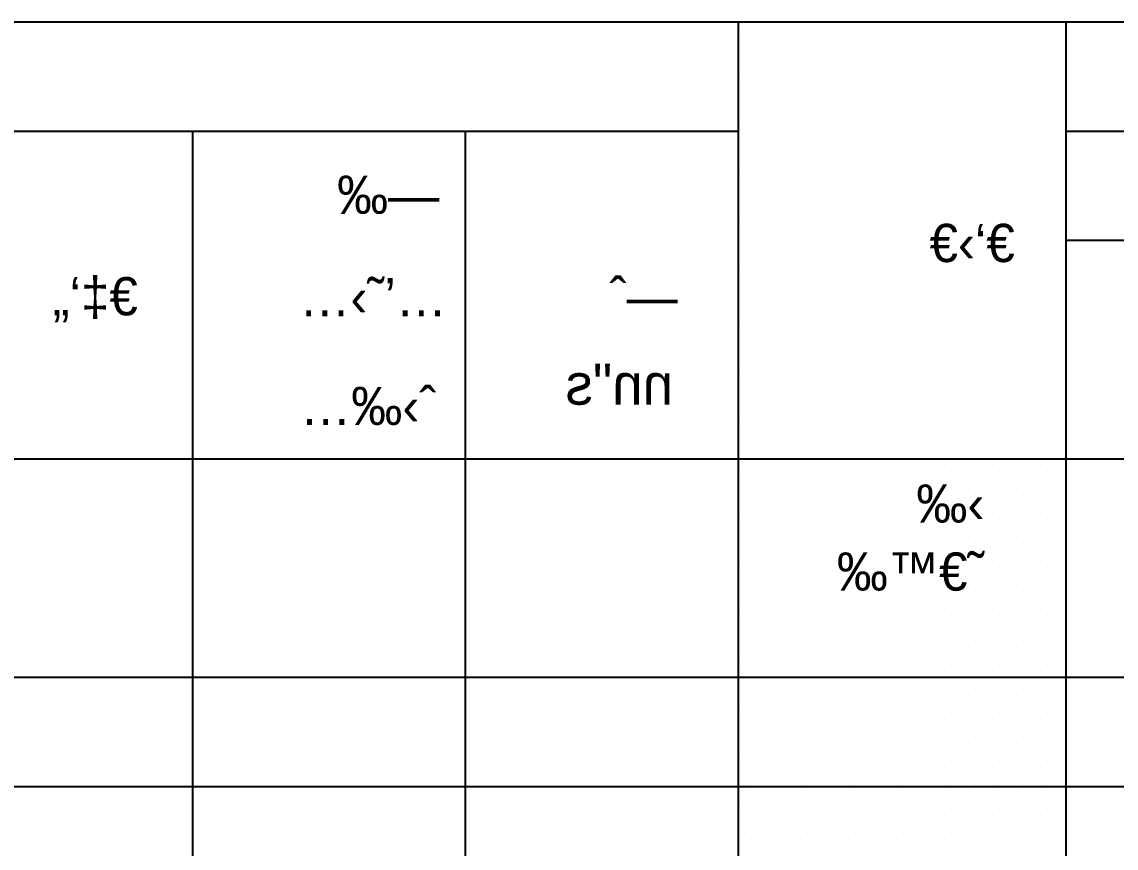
# Model space of a CAD drawing. Extents: x 148861 to 149208, y 169271 to 169495.
# Drawn here: x 149180.358 to 149183.866, y 169480.679 to 169483.326 of the extents above; entities that cross this region are included whole.
import ezdxf
from ezdxf.enums import TextEntityAlignment as Align

# ---------------------------------------------------------------- set-up
doc = ezdxf.new("R2010")
doc.units = 0
doc.header["$LTSCALE"] = 0.1
doc.header["$MEASUREMENT"] = 0
doc.linetypes.add('DOT', pattern=[2, 0, -2])
doc.layers.get('0').update_dxf_attribs({"linetype": 'CONTINUOUS'})
doc.layers.add('TOFIES-01', color=7, linetype='CONTINUOUS')
doc.styles.add('FGH', font='sivan_m.shx', dxfattribs={"height": 15})
doc.styles.add('TOFIES-01', font='heb.shx', dxfattribs={"height": 20})

# ---------------------------------------------------------------- blocks, each defined once
blk = doc.blocks.new('*X68')
at = {"color": 0}
for p, q in [((2020.78, 964.54), (2020.78, 964.54)), ((2029.62, 964.54), (2029.62, 964.54)), ((2038.46, 964.54), (2038.46, 964.54)), ((2047.3, 964.54), (2047.3, 964.54)), ((2056.13, 964.54), (2056.13, 964.54)), ((2064.97, 964.54), (2064.97, 964.54)), ((2073.81, 964.54), (2073.81, 964.54)), ((2015.25, 963.43), (2015.25, 963.43)), ((2018.57, 962.33), (2018.57, 962.33)), ((2024.09, 963.43), (2024.09, 963.43)), ((2027.41, 962.33), (2027.41, 962.33)), ((2032.93, 963.43), (2032.93, 963.43)), ((2036.25, 962.33), (2036.25, 962.33)), ((2041.77, 963.43), (2041.77, 963.43)), ((2045.09, 962.33), (2045.09, 962.33)), ((2050.61, 963.43), (2050.61, 963.43)), ((2053.92, 962.33), (2053.92, 962.33)), ((2059.45, 963.43), (2059.45, 963.43)), ((2062.76, 962.33), (2062.76, 962.33)), ((2068.29, 963.43), (2068.29, 963.43)), ((2071.6, 962.33), (2071.6, 962.33)), ((2021.88, 961.22), (2021.88, 961.22)), ((2030.72, 961.22), (2030.72, 961.22)), ((2039.56, 961.22), (2039.56, 961.22)), ((2048.4, 961.22), (2048.4, 961.22)), ((2057.24, 961.22), (2057.24, 961.22)), ((2066.08, 961.22), (2066.08, 961.22)), ((2074.92, 961.22), (2074.92, 961.22)), ((2016.36, 960.12), (2016.36, 960.12)), ((2019.67, 959.01), (2019.67, 959.01)), ((2025.2, 960.12), (2025.2, 960.12)), ((2028.51, 959.01), (2028.51, 959.01)), ((2034.04, 960.12), (2034.04, 960.12)), ((2037.35, 959.01), (2037.35, 959.01)), ((2042.88, 960.12), (2042.88, 960.12)), ((2046.19, 959.01), (2046.19, 959.01)), ((2051.71, 960.12), (2051.71, 960.12)), ((2055.03, 959.01), (2055.03, 959.01)), ((2060.55, 960.12), (2060.55, 960.12)), ((2063.87, 959.01), (2063.87, 959.01)), ((2069.39, 960.12), (2069.39, 960.12)), ((2072.71, 959.01), (2072.71, 959.01)), ((2017.46, 956.8), (2017.46, 956.8)), ((2022.99, 957.91), (2022.99, 957.91)), ((2026.3, 956.8), (2026.3, 956.8)), ((2031.83, 957.91), (2031.83, 957.91)), ((2035.14, 956.8), (2035.14, 956.8)), ((2040.67, 957.91), (2040.67, 957.91)), ((2043.98, 956.8), (2043.98, 956.8)), ((2049.5, 957.91), (2049.5, 957.91)), ((2052.82, 956.8), (2052.82, 956.8)), ((2058.34, 957.91), (2058.34, 957.91)), ((2061.66, 956.8), (2061.66, 956.8)), ((2067.18, 957.91), (2067.18, 957.91)), ((2070.5, 956.8), (2070.5, 956.8)), ((2015.25, 954.59), (2015.25, 954.59)), ((2020.78, 955.7), (2020.78, 955.7)), ((2024.09, 954.59), (2024.09, 954.59)), ((2029.62, 955.7), (2029.62, 955.7)), ((2032.93, 954.59), (2032.93, 954.59)), ((2038.46, 955.7), (2038.46, 955.7)), ((2041.77, 954.59), (2041.77, 954.59)), ((2047.3, 955.7), (2047.3, 955.7)), ((2050.61, 954.59), (2050.61, 954.59)), ((2056.13, 955.7), (2056.13, 955.7)), ((2059.45, 954.59), (2059.45, 954.59)), ((2064.97, 955.7), (2064.97, 955.7)), ((2068.29, 954.59), (2068.29, 954.59)), ((2073.81, 955.7), (2073.81, 955.7)), ((2018.57, 953.49), (2018.57, 953.49)), ((2021.88, 952.38), (2021.88, 952.38)), ((2027.41, 953.49), (2027.41, 953.49)), ((2030.72, 952.38), (2030.72, 952.38)), ((2036.25, 953.49), (2036.25, 953.49)), ((2039.56, 952.38), (2039.56, 952.38)), ((2045.09, 953.49), (2045.09, 953.49)), ((2048.4, 952.38), (2048.4, 952.38)), ((2053.92, 953.49), (2053.92, 953.49)), ((2057.24, 952.38), (2057.24, 952.38)), ((2062.76, 953.49), (2062.76, 953.49)), ((2066.08, 952.38), (2066.08, 952.38)), ((2071.6, 953.49), (2071.6, 953.49)), ((2074.92, 952.38), (2074.92, 952.38)), ((2016.36, 951.28), (2016.36, 951.28)), ((2025.2, 951.28), (2025.2, 951.28)), ((2034.04, 951.28), (2034.04, 951.28)), ((2042.88, 951.28), (2042.88, 951.28)), ((2051.71, 951.28), (2051.71, 951.28)), ((2060.55, 951.28), (2060.55, 951.28)), ((2069.39, 951.28), (2069.39, 951.28)), ((2019.67, 950.17), (2019.67, 950.17)), ((2022.99, 949.07), (2022.99, 949.07)), ((2028.51, 950.17), (2028.51, 950.17)), ((2031.83, 949.07), (2031.83, 949.07)), ((2037.35, 950.17), (2037.35, 950.17)), ((2040.67, 949.07), (2040.67, 949.07)), ((2046.19, 950.17), (2046.19, 950.17)), ((2049.5, 949.07), (2049.5, 949.07)), ((2055.03, 950.17), (2055.03, 950.17)), ((2058.34, 949.07), (2058.34, 949.07)), ((2063.87, 950.17), (2063.87, 950.17)), ((2067.18, 949.07), (2067.18, 949.07)), ((2072.71, 950.17), (2072.71, 950.17)), ((2017.46, 947.97), (2017.46, 947.97)), ((2020.78, 946.86), (2020.78, 946.86)), ((2026.3, 947.97), (2026.3, 947.97)), ((2029.62, 946.86), (2029.62, 946.86)), ((2035.14, 947.97), (2035.14, 947.97)), ((2038.46, 946.86), (2038.46, 946.86)), ((2043.98, 947.97), (2043.98, 947.97)), ((2047.3, 946.86), (2047.3, 946.86)), ((2052.82, 947.97), (2052.82, 947.97)), ((2056.13, 946.86), (2056.13, 946.86)), ((2061.66, 947.97), (2061.66, 947.97)), ((2064.97, 946.86), (2064.97, 946.86)), ((2070.5, 947.97), (2070.5, 947.97)), ((2073.81, 946.86), (2073.81, 946.86)), ((2015.25, 945.76), (2015.25, 945.76)), ((2018.57, 944.65), (2018.57, 944.65)), ((2024.09, 945.76), (2024.09, 945.76)), ((2027.41, 944.65), (2027.41, 944.65)), ((2032.93, 945.76), (2032.93, 945.76)), ((2036.25, 944.65), (2036.25, 944.65)), ((2041.77, 945.76), (2041.77, 945.76)), ((2045.09, 944.65), (2045.09, 944.65)), ((2050.61, 945.76), (2050.61, 945.76)), ((2053.92, 944.65), (2053.92, 944.65)), ((2059.45, 945.76), (2059.45, 945.76)), ((2062.76, 944.65), (2062.76, 944.65)), ((2068.29, 945.76), (2068.29, 945.76)), ((2071.6, 944.65), (2071.6, 944.65)), ((2016.36, 942.44), (2016.36, 942.44)), ((2021.88, 943.55), (2021.88, 943.55)), ((2025.2, 942.44), (2025.2, 942.44)), ((2030.72, 943.55), (2030.72, 943.55)), ((2034.04, 942.44), (2034.04, 942.44)), ((2039.56, 943.55), (2039.56, 943.55)), ((2042.88, 942.44), (2042.88, 942.44)), ((2048.4, 943.55), (2048.4, 943.55)), ((2051.71, 942.44), (2051.71, 942.44)), ((2057.24, 943.55), (2057.24, 943.55)), ((2060.55, 942.44), (2060.55, 942.44)), ((2066.08, 943.55), (2066.08, 943.55)), ((2069.39, 942.44), (2069.39, 942.44)), ((2074.92, 943.55), (2074.92, 943.55)), ((2019.67, 941.34), (2019.67, 941.34)), ((2022.99, 940.23), (2022.99, 940.23)), ((2028.51, 941.34), (2028.51, 941.34)), ((2031.83, 940.23), (2031.83, 940.23)), ((2037.35, 941.34), (2037.35, 941.34)), ((2040.67, 940.23), (2040.67, 940.23)), ((2046.19, 941.34), (2046.19, 941.34)), ((2049.5, 940.23), (2049.5, 940.23)), ((2055.03, 941.34), (2055.03, 941.34)), ((2058.34, 940.23), (2058.34, 940.23)), ((2063.87, 941.34), (2063.87, 941.34)), ((2067.18, 940.23), (2067.18, 940.23)), ((2072.71, 941.34), (2072.71, 941.34)), ((2017.46, 939.13), (2017.46, 939.13)), ((2026.3, 939.13), (2026.3, 939.13)), ((2035.14, 939.13), (2035.14, 939.13)), ((2043.98, 939.13), (2043.98, 939.13)), ((2052.82, 939.13), (2052.82, 939.13)), ((2061.66, 939.13), (2061.66, 939.13)), ((2070.5, 939.13), (2070.5, 939.13)), ((2015.25, 936.92), (2015.25, 936.92)), ((2020.78, 938.02), (2020.78, 938.02)), ((2024.09, 936.92), (2024.09, 936.92)), ((2029.62, 938.02), (2029.62, 938.02)), ((2032.93, 936.92), (2032.93, 936.92)), ((2038.46, 938.02), (2038.46, 938.02)), ((2041.77, 936.92), (2041.77, 936.92)), ((2047.3, 938.02), (2047.3, 938.02)), ((2050.61, 936.92), (2050.61, 936.92)), ((2056.13, 938.02), (2056.13, 938.02)), ((2059.45, 936.92), (2059.45, 936.92)), ((2064.97, 938.02), (2064.97, 938.02)), ((2068.29, 936.92), (2068.29, 936.92)), ((2073.81, 938.02), (2073.81, 938.02)), ((2018.57, 935.81), (2018.57, 935.81)), ((2021.88, 934.71), (2021.88, 934.71)), ((2027.41, 935.81), (2027.41, 935.81)), ((2030.72, 934.71), (2030.72, 934.71)), ((2036.25, 935.81), (2036.25, 935.81)), ((2039.56, 934.71), (2039.56, 934.71)), ((2045.09, 935.81), (2045.09, 935.81)), ((2048.4, 934.71), (2048.4, 934.71)), ((2053.92, 935.81), (2053.92, 935.81)), ((2057.24, 934.71), (2057.24, 934.71)), ((2062.76, 935.81), (2062.76, 935.81)), ((2066.08, 934.71), (2066.08, 934.71)), ((2071.6, 935.81), (2071.6, 935.81)), ((2074.92, 934.71), (2074.92, 934.71)), ((2016.36, 933.6), (2016.36, 933.6)), ((2019.67, 932.5), (2019.67, 932.5)), ((2025.2, 933.6), (2025.2, 933.6)), ((2028.51, 932.5), (2028.51, 932.5)), ((2034.04, 933.6), (2034.04, 933.6)), ((2037.35, 932.5), (2037.35, 932.5)), ((2042.88, 933.6), (2042.88, 933.6)), ((2046.19, 932.5), (2046.19, 932.5)), ((2051.71, 933.6), (2051.71, 933.6)), ((2055.03, 932.5), (2055.03, 932.5)), ((2060.55, 933.6), (2060.55, 933.6)), ((2063.87, 932.5), (2063.87, 932.5)), ((2069.39, 933.6), (2069.39, 933.6)), ((2072.71, 932.5), (2072.71, 932.5)), ((2017.46, 930.29), (2017.46, 930.29)), ((2022.99, 931.39), (2022.99, 931.39)), ((2026.3, 930.29), (2026.3, 930.29)), ((2031.83, 931.39), (2031.83, 931.39)), ((2035.14, 930.29), (2035.14, 930.29)), ((2040.67, 931.39), (2040.67, 931.39)), ((2043.98, 930.29), (2043.98, 930.29)), ((2049.5, 931.39), (2049.5, 931.39)), ((2052.82, 930.29), (2052.82, 930.29)), ((2058.34, 931.39), (2058.34, 931.39)), ((2061.66, 930.29), (2061.66, 930.29)), ((2067.18, 931.39), (2067.18, 931.39)), ((2070.5, 930.29), (2070.5, 930.29)), ((2020.78, 929.18), (2020.78, 929.18)), ((2029.62, 929.18), (2029.62, 929.18)), ((2038.46, 929.18), (2038.46, 929.18)), ((2047.3, 929.18), (2047.3, 929.18)), ((2056.13, 929.18), (2056.13, 929.18)), ((2064.97, 929.18), (2064.97, 929.18)), ((2073.81, 929.18), (2073.81, 929.18)), ((2015.25, 928.08), (2015.25, 928.08)), ((2018.57, 926.97), (2018.57, 926.97)), ((2024.09, 928.08), (2024.09, 928.08)), ((2027.41, 926.97), (2027.41, 926.97)), ((2032.93, 928.08), (2032.93, 928.08)), ((2036.25, 926.97), (2036.25, 926.97)), ((2041.77, 928.08), (2041.77, 928.08)), ((2045.09, 926.97), (2045.09, 926.97)), ((2050.61, 928.08), (2050.61, 928.08)), ((2053.92, 926.97), (2053.92, 926.97)), ((2059.45, 928.08), (2059.45, 928.08)), ((2062.76, 926.97), (2062.76, 926.97)), ((2068.29, 928.08), (2068.29, 928.08)), ((2071.6, 926.97), (2071.6, 926.97)), ((2016.36, 924.76), (2016.36, 924.76)), ((2021.88, 925.87), (2021.88, 925.87)), ((2025.2, 924.76), (2025.2, 924.76)), ((2030.72, 925.87), (2030.72, 925.87)), ((2034.04, 924.76), (2034.04, 924.76)), ((2039.56, 925.87), (2039.56, 925.87)), ((2042.88, 924.76), (2042.88, 924.76)), ((2048.4, 925.87), (2048.4, 925.87)), ((2051.71, 924.76), (2051.71, 924.76)), ((2057.24, 925.87), (2057.24, 925.87)), ((2060.55, 924.76), (2060.55, 924.76)), ((2066.08, 925.87), (2066.08, 925.87)), ((2069.39, 924.76), (2069.39, 924.76)), ((2074.92, 925.87), (2074.92, 925.87)), ((2019.67, 923.66), (2019.67, 923.66)), ((2022.99, 922.55), (2022.99, 922.55)), ((2028.51, 923.66), (2028.51, 923.66)), ((2031.83, 922.55), (2031.83, 922.55)), ((2037.35, 923.66), (2037.35, 923.66)), ((2040.67, 922.55), (2040.67, 922.55)), ((2046.19, 923.66), (2046.19, 923.66)), ((2049.5, 922.55), (2049.5, 922.55)), ((2055.03, 923.66), (2055.03, 923.66)), ((2058.34, 922.55), (2058.34, 922.55)), ((2063.87, 923.66), (2063.87, 923.66)), ((2067.18, 922.55), (2067.18, 922.55)), ((2072.71, 923.66), (2072.71, 923.66)), ((2017.46, 921.45), (2017.46, 921.45)), ((2020.78, 920.34), (2020.78, 920.34)), ((2026.3, 921.45), (2026.3, 921.45)), ((2029.62, 920.34), (2029.62, 920.34)), ((2035.14, 921.45), (2035.14, 921.45)), ((2038.46, 920.34), (2038.46, 920.34)), ((2043.98, 921.45), (2043.98, 921.45)), ((2047.3, 920.34), (2047.3, 920.34)), ((2052.82, 921.45), (2052.82, 921.45)), ((2056.13, 920.34), (2056.13, 920.34)), ((2061.66, 921.45), (2061.66, 921.45)), ((2064.97, 920.34), (2064.97, 920.34)), ((2070.5, 921.45), (2070.5, 921.45)), ((2073.81, 920.34), (2073.81, 920.34)), ((2015.25, 919.24), (2015.25, 919.24)), ((2024.09, 919.24), (2024.09, 919.24)), ((2032.93, 919.24), (2032.93, 919.24)), ((2041.77, 919.24), (2041.77, 919.24)), ((2050.61, 919.24), (2050.61, 919.24)), ((2059.45, 919.24), (2059.45, 919.24)), ((2068.29, 919.24), (2068.29, 919.24)), ((2018.57, 918.13), (2018.57, 918.13)), ((2021.88, 917.03), (2021.88, 917.03)), ((2027.41, 918.13), (2027.41, 918.13)), ((2030.72, 917.03), (2030.72, 917.03)), ((2036.25, 918.13), (2036.25, 918.13)), ((2039.56, 917.03), (2039.56, 917.03)), ((2045.09, 918.13), (2045.09, 918.13)), ((2048.4, 917.03), (2048.4, 917.03)), ((2053.92, 918.13), (2053.92, 918.13)), ((2057.24, 917.03), (2057.24, 917.03)), ((2062.76, 918.13), (2062.76, 918.13)), ((2066.08, 917.03), (2066.08, 917.03)), ((2071.6, 918.13), (2071.6, 918.13)), ((2074.92, 917.03), (2074.92, 917.03)), ((2016.36, 915.92), (2016.36, 915.92)), ((2019.67, 914.82), (2019.67, 914.82)), ((2025.2, 915.92), (2025.2, 915.92)), ((2028.51, 914.82), (2028.51, 914.82)), ((2034.04, 915.92), (2034.04, 915.92)), ((2037.35, 914.82), (2037.35, 914.82)), ((2042.88, 915.92), (2042.88, 915.92)), ((2046.19, 914.82), (2046.19, 914.82)), ((2051.71, 915.92), (2051.71, 915.92)), ((2055.03, 914.82), (2055.03, 914.82)), ((2060.55, 915.92), (2060.55, 915.92)), ((2063.87, 914.82), (2063.87, 914.82)), ((2069.39, 915.92), (2069.39, 915.92)), ((2072.71, 914.82), (2072.71, 914.82)), ((2017.46, 912.61), (2017.46, 912.61)), ((2022.99, 913.71), (2022.99, 913.71)), ((2026.3, 912.61), (2026.3, 912.61)), ((2031.83, 913.71), (2031.83, 913.71)), ((2035.14, 912.61), (2035.14, 912.61)), ((2040.67, 913.71), (2040.67, 913.71)), ((2043.98, 912.61), (2043.98, 912.61)), ((2049.5, 913.71), (2049.5, 913.71)), ((2052.82, 912.61), (2052.82, 912.61)), ((2058.34, 913.71), (2058.34, 913.71)), ((2061.66, 912.61), (2061.66, 912.61)), ((2067.18, 913.71), (2067.18, 913.71)), ((2070.5, 912.61), (2070.5, 912.61)), ((2015.25, 910.4), (2015.25, 910.4)), ((2020.78, 911.5), (2020.78, 911.5)), ((2024.09, 910.4), (2024.09, 910.4)), ((2029.62, 911.5), (2029.62, 911.5)), ((2032.93, 910.4), (2032.93, 910.4)), ((2038.46, 911.5), (2038.46, 911.5)), ((2041.77, 910.4), (2041.77, 910.4)), ((2047.3, 911.5), (2047.3, 911.5)), ((2050.61, 910.4), (2050.61, 910.4)), ((2056.13, 911.5), (2056.13, 911.5)), ((2059.45, 910.4), (2059.45, 910.4)), ((2064.97, 911.5), (2064.97, 911.5)), ((2068.29, 910.4), (2068.29, 910.4)), ((2073.81, 911.5), (2073.81, 911.5)), ((2018.57, 909.3), (2018.57, 909.3)), ((2021.88, 908.19), (2021.88, 908.19)), ((2027.41, 909.3), (2027.41, 909.3)), ((2030.72, 908.19), (2030.72, 908.19)), ((2036.25, 909.3), (2036.25, 909.3)), ((2039.56, 908.19), (2039.56, 908.19)), ((2045.09, 909.3), (2045.09, 909.3)), ((2048.4, 908.19), (2048.4, 908.19)), ((2053.92, 909.3), (2053.92, 909.3)), ((2057.24, 908.19), (2057.24, 908.19)), ((2062.76, 909.3), (2062.76, 909.3)), ((2066.08, 908.19), (2066.08, 908.19)), ((2071.6, 909.3), (2071.6, 909.3)), ((2074.92, 908.19), (2074.92, 908.19)), ((2016.36, 907.09), (2016.36, 907.09)), ((2025.2, 907.09), (2025.2, 907.09)), ((2034.04, 907.09), (2034.04, 907.09)), ((2042.88, 907.09), (2042.88, 907.09)), ((2051.71, 907.09), (2051.71, 907.09)), ((2060.55, 907.09), (2060.55, 907.09)), ((2069.39, 907.09), (2069.39, 907.09)), ((2019.67, 905.98), (2019.67, 905.98)), ((2022.99, 904.88), (2022.99, 904.88)), ((2028.51, 905.98), (2028.51, 905.98)), ((2031.83, 904.88), (2031.83, 904.88)), ((2037.35, 905.98), (2037.35, 905.98)), ((2040.67, 904.88), (2040.67, 904.88)), ((2046.19, 905.98), (2046.19, 905.98)), ((2049.5, 904.88), (2049.5, 904.88)), ((2055.03, 905.98), (2055.03, 905.98)), ((2058.34, 904.88), (2058.34, 904.88)), ((2063.87, 905.98), (2063.87, 905.98)), ((2067.18, 904.88), (2067.18, 904.88)), ((2072.71, 905.98), (2072.71, 905.98)), ((2017.46, 903.77), (2017.46, 903.77)), ((2020.78, 902.67), (2020.78, 902.67)), ((2026.3, 903.77), (2026.3, 903.77)), ((2029.62, 902.67), (2029.62, 902.67)), ((2035.14, 903.77), (2035.14, 903.77)), ((2038.46, 902.67), (2038.46, 902.67)), ((2043.98, 903.77), (2043.98, 903.77)), ((2047.3, 902.67), (2047.3, 902.67)), ((2052.82, 903.77), (2052.82, 903.77)), ((2056.13, 902.67), (2056.13, 902.67)), ((2061.66, 903.77), (2061.66, 903.77)), ((2064.97, 902.67), (2064.97, 902.67)), ((2070.5, 903.77), (2070.5, 903.77)), ((2073.81, 902.67), (2073.81, 902.67)), ((2015.25, 901.56), (2015.25, 901.56)), ((2018.57, 900.46), (2018.57, 900.46)), ((2024.09, 901.56), (2024.09, 901.56)), ((2027.41, 900.46), (2027.41, 900.46)), ((2032.93, 901.56), (2032.93, 901.56)), ((2036.25, 900.46), (2036.25, 900.46)), ((2041.77, 901.56), (2041.77, 901.56)), ((2045.09, 900.46), (2045.09, 900.46)), ((2050.61, 901.56), (2050.61, 901.56)), ((2053.92, 900.46), (2053.92, 900.46)), ((2059.45, 901.56), (2059.45, 901.56)), ((2062.76, 900.46), (2062.76, 900.46)), ((2068.29, 901.56), (2068.29, 901.56)), ((2071.6, 900.46), (2071.6, 900.46)), ((2016.36, 898.25), (2016.36, 898.25)), ((2021.88, 899.35), (2021.88, 899.35)), ((2025.2, 898.25), (2025.2, 898.25)), ((2030.72, 899.35), (2030.72, 899.35)), ((2034.04, 898.25), (2034.04, 898.25)), ((2039.56, 899.35), (2039.56, 899.35)), ((2042.88, 898.25), (2042.88, 898.25)), ((2048.4, 899.35), (2048.4, 899.35)), ((2051.71, 898.25), (2051.71, 898.25)), ((2057.24, 899.35), (2057.24, 899.35)), ((2060.55, 898.25), (2060.55, 898.25)), ((2066.08, 899.35), (2066.08, 899.35)), ((2069.39, 898.25), (2069.39, 898.25)), ((2074.92, 899.35), (2074.92, 899.35)), ((2019.67, 897.14), (2019.67, 897.14)), ((2028.51, 897.14), (2028.51, 897.14)), ((2037.35, 897.14), (2037.35, 897.14)), ((2046.19, 897.14), (2046.19, 897.14)), ((2055.03, 897.14), (2055.03, 897.14)), ((2063.87, 897.14), (2063.87, 897.14)), ((2072.71, 897.14), (2072.71, 897.14)), ((2017.46, 894.93), (2017.46, 894.93)), ((2022.99, 896.04), (2022.99, 896.04)), ((2026.3, 894.93), (2026.3, 894.93)), ((2031.83, 896.04), (2031.83, 896.04)), ((2035.14, 894.93), (2035.14, 894.93)), ((2040.67, 896.04), (2040.67, 896.04)), ((2043.98, 894.93), (2043.98, 894.93)), ((2049.5, 896.04), (2049.5, 896.04)), ((2052.82, 894.93), (2052.82, 894.93)), ((2058.34, 896.04), (2058.34, 896.04)), ((2061.66, 894.93), (2061.66, 894.93)), ((2067.18, 896.04), (2067.18, 896.04)), ((2070.5, 894.93), (2070.5, 894.93)), ((2015.25, 892.72), (2015.25, 892.72)), ((2020.78, 893.83), (2020.78, 893.83)), ((2024.09, 892.72), (2024.09, 892.72)), ((2029.62, 893.83), (2029.62, 893.83)), ((2032.93, 892.72), (2032.93, 892.72)), ((2038.46, 893.83), (2038.46, 893.83)), ((2041.77, 892.72), (2041.77, 892.72)), ((2047.3, 893.83), (2047.3, 893.83)), ((2050.61, 892.72), (2050.61, 892.72)), ((2056.13, 893.83), (2056.13, 893.83)), ((2059.45, 892.72), (2059.45, 892.72)), ((2064.97, 893.83), (2064.97, 893.83)), ((2068.29, 892.72), (2068.29, 892.72)), ((2073.81, 893.83), (2073.81, 893.83)), ((2018.57, 891.62), (2018.57, 891.62)), ((2021.88, 890.51), (2021.88, 890.51)), ((2027.41, 891.62), (2027.41, 891.62)), ((2030.72, 890.51), (2030.72, 890.51)), ((2036.25, 891.62), (2036.25, 891.62)), ((2039.56, 890.51), (2039.56, 890.51)), ((2045.09, 891.62), (2045.09, 891.62)), ((2048.4, 890.51), (2048.4, 890.51)), ((2053.92, 891.62), (2053.92, 891.62)), ((2057.24, 890.51), (2057.24, 890.51)), ((2062.76, 891.62), (2062.76, 891.62)), ((2066.08, 890.51), (2066.08, 890.51)), ((2071.6, 891.62), (2071.6, 891.62)), ((2074.92, 890.51), (2074.92, 890.51)), ((2016.36, 889.41), (2016.36, 889.41)), ((2019.67, 888.3), (2019.67, 888.3)), ((2025.2, 889.41), (2025.2, 889.41)), ((2028.51, 888.3), (2028.51, 888.3)), ((2034.04, 889.41), (2034.04, 889.41)), ((2037.35, 888.3), (2037.35, 888.3)), ((2042.88, 889.41), (2042.88, 889.41)), ((2046.19, 888.3), (2046.19, 888.3)), ((2051.71, 889.41), (2051.71, 889.41)), ((2055.03, 888.3), (2055.03, 888.3)), ((2060.55, 889.41), (2060.55, 889.41)), ((2063.87, 888.3), (2063.87, 888.3)), ((2069.39, 889.41), (2069.39, 889.41)), ((2072.71, 888.3), (2072.71, 888.3)), ((2017.46, 886.09), (2017.46, 886.09)), ((2022.99, 887.2), (2022.99, 887.2)), ((2026.3, 886.09), (2026.3, 886.09)), ((2031.83, 887.2), (2031.83, 887.2)), ((2035.14, 886.09), (2035.14, 886.09)), ((2040.67, 887.2), (2040.67, 887.2)), ((2043.98, 886.09), (2043.98, 886.09)), ((2049.5, 887.2), (2049.5, 887.2)), ((2052.82, 886.09), (2052.82, 886.09)), ((2058.34, 887.2), (2058.34, 887.2)), ((2061.66, 886.09), (2061.66, 886.09)), ((2067.18, 887.2), (2067.18, 887.2)), ((2070.5, 886.09), (2070.5, 886.09)), ((2020.78, 884.99), (2020.78, 884.99)), ((2029.62, 884.99), (2029.62, 884.99)), ((2038.46, 884.99), (2038.46, 884.99)), ((2047.3, 884.99), (2047.3, 884.99)), ((2056.13, 884.99), (2056.13, 884.99)), ((2064.97, 884.99), (2064.97, 884.99)), ((2073.81, 884.99), (2073.81, 884.99)), ((2015.25, 883.88), (2015.25, 883.88)), ((2018.57, 882.78), (2018.57, 882.78)), ((2024.09, 883.88), (2024.09, 883.88)), ((2027.41, 882.78), (2027.41, 882.78)), ((2032.93, 883.88), (2032.93, 883.88)), ((2036.25, 882.78), (2036.25, 882.78)), ((2041.77, 883.88), (2041.77, 883.88)), ((2045.09, 882.78), (2045.09, 882.78)), ((2050.61, 883.88), (2050.61, 883.88)), ((2053.92, 882.78), (2053.92, 882.78)), ((2059.45, 883.88), (2059.45, 883.88)), ((2062.76, 882.78), (2062.76, 882.78)), ((2068.29, 883.88), (2068.29, 883.88)), ((2071.6, 882.78), (2071.6, 882.78)), ((2016.36, 880.57), (2016.36, 880.57)), ((2021.88, 881.67), (2021.88, 881.67)), ((2025.2, 880.57), (2025.2, 880.57)), ((2030.72, 881.67), (2030.72, 881.67)), ((2034.04, 880.57), (2034.04, 880.57)), ((2039.56, 881.67), (2039.56, 881.67)), ((2042.88, 880.57), (2042.88, 880.57)), ((2048.4, 881.67), (2048.4, 881.67)), ((2051.71, 880.57), (2051.71, 880.57)), ((2057.24, 881.67), (2057.24, 881.67)), ((2060.55, 880.57), (2060.55, 880.57)), ((2066.08, 881.67), (2066.08, 881.67)), ((2069.39, 880.57), (2069.39, 880.57)), ((2074.92, 881.67), (2074.92, 881.67)), ((2019.67, 879.46), (2019.67, 879.46)), ((2022.99, 878.36), (2022.99, 878.36)), ((2028.51, 879.46), (2028.51, 879.46)), ((2031.83, 878.36), (2031.83, 878.36)), ((2037.35, 879.46), (2037.35, 879.46)), ((2040.67, 878.36), (2040.67, 878.36)), ((2046.19, 879.46), (2046.19, 879.46)), ((2049.5, 878.36), (2049.5, 878.36)), ((2055.03, 879.46), (2055.03, 879.46)), ((2058.34, 878.36), (2058.34, 878.36)), ((2063.87, 879.46), (2063.87, 879.46)), ((2067.18, 878.36), (2067.18, 878.36)), ((2072.71, 879.46), (2072.71, 879.46)), ((2017.46, 877.25), (2017.46, 877.25)), ((2020.78, 876.15), (2020.78, 876.15)), ((2026.3, 877.25), (2026.3, 877.25)), ((2029.62, 876.15), (2029.62, 876.15)), ((2035.14, 877.25), (2035.14, 877.25)), ((2038.46, 876.15), (2038.46, 876.15)), ((2043.98, 877.25), (2043.98, 877.25)), ((2047.3, 876.15), (2047.3, 876.15)), ((2052.82, 877.25), (2052.82, 877.25)), ((2056.13, 876.15), (2056.13, 876.15)), ((2061.66, 877.25), (2061.66, 877.25)), ((2064.97, 876.15), (2064.97, 876.15)), ((2070.5, 877.25), (2070.5, 877.25)), ((2073.81, 876.15), (2073.81, 876.15)), ((2015.25, 875.04), (2015.25, 875.04)), ((2024.09, 875.04), (2024.09, 875.04)), ((2032.93, 875.04), (2032.93, 875.04)), ((2041.77, 875.04), (2041.77, 875.04)), ((2050.61, 875.04), (2050.61, 875.04)), ((2059.45, 875.04), (2059.45, 875.04)), ((2068.29, 875.04), (2068.29, 875.04)), ((2018.57, 873.94), (2018.57, 873.94)), ((2021.88, 872.83), (2021.88, 872.83)), ((2027.41, 873.94), (2027.41, 873.94)), ((2030.72, 872.83), (2030.72, 872.83)), ((2036.25, 873.94), (2036.25, 873.94)), ((2039.56, 872.83), (2039.56, 872.83)), ((2045.09, 873.94), (2045.09, 873.94)), ((2048.4, 872.83), (2048.4, 872.83)), ((2053.92, 873.94), (2053.92, 873.94)), ((2057.24, 872.83), (2057.24, 872.83)), ((2062.76, 873.94), (2062.76, 873.94)), ((2066.08, 872.83), (2066.08, 872.83)), ((2071.6, 873.94), (2071.6, 873.94)), ((2074.92, 872.83), (2074.92, 872.83)), ((2016.36, 871.73), (2016.36, 871.73)), ((2019.67, 870.63), (2019.67, 870.63)), ((2025.2, 871.73), (2025.2, 871.73)), ((2028.51, 870.63), (2028.51, 870.63)), ((2034.04, 871.73), (2034.04, 871.73)), ((2037.35, 870.63), (2037.35, 870.63)), ((2042.88, 871.73), (2042.88, 871.73)), ((2046.19, 870.63), (2046.19, 870.63)), ((2051.71, 871.73), (2051.71, 871.73)), ((2055.03, 870.63), (2055.03, 870.63)), ((2060.55, 871.73), (2060.55, 871.73)), ((2063.87, 870.63), (2063.87, 870.63)), ((2069.39, 871.73), (2069.39, 871.73)), ((2072.71, 870.63), (2072.71, 870.63)), ((2017.46, 868.42), (2017.46, 868.42)), ((2022.99, 869.52), (2022.99, 869.52)), ((2026.3, 868.42), (2026.3, 868.42)), ((2031.83, 869.52), (2031.83, 869.52)), ((2035.14, 868.42), (2035.14, 868.42)), ((2040.67, 869.52), (2040.67, 869.52)), ((2043.98, 868.42), (2043.98, 868.42)), ((2049.5, 869.52), (2049.5, 869.52)), ((2052.82, 868.42), (2052.82, 868.42)), ((2058.34, 869.52), (2058.34, 869.52)), ((2061.66, 868.42), (2061.66, 868.42)), ((2067.18, 869.52), (2067.18, 869.52)), ((2070.5, 868.42), (2070.5, 868.42)), ((2015.25, 866.21), (2015.25, 866.21)), ((2020.78, 867.31), (2020.78, 867.31)), ((2024.09, 866.21), (2024.09, 866.21)), ((2029.62, 867.31), (2029.62, 867.31)), ((2032.93, 866.21), (2032.93, 866.21)), ((2038.46, 867.31), (2038.46, 867.31)), ((2041.77, 866.21), (2041.77, 866.21)), ((2047.3, 867.31), (2047.3, 867.31)), ((2050.61, 866.21), (2050.61, 866.21)), ((2056.13, 867.31), (2056.13, 867.31)), ((2059.45, 866.21), (2059.45, 866.21)), ((2064.97, 867.31), (2064.97, 867.31)), ((2068.29, 866.21), (2068.29, 866.21)), ((2073.81, 867.31), (2073.81, 867.31)), ((2018.57, 865.1), (2018.57, 865.1)), ((2027.41, 865.1), (2027.41, 865.1)), ((2036.25, 865.1), (2036.25, 865.1)), ((2045.09, 865.1), (2045.09, 865.1)), ((2053.92, 865.1), (2053.92, 865.1)), ((2062.76, 865.1), (2062.76, 865.1)), ((2071.6, 865.1), (2071.6, 865.1)), ((2016.36, 862.89), (2016.36, 862.89)), ((2021.88, 864), (2021.88, 864)), ((2025.2, 862.89), (2025.2, 862.89)), ((2030.72, 864), (2030.72, 864)), ((2034.04, 862.89), (2034.04, 862.89)), ((2039.56, 864), (2039.56, 864)), ((2042.88, 862.89), (2042.88, 862.89)), ((2048.4, 864), (2048.4, 864)), ((2051.71, 862.89), (2051.71, 862.89)), ((2057.24, 864), (2057.24, 864)), ((2060.55, 862.89), (2060.55, 862.89)), ((2066.08, 864), (2066.08, 864)), ((2069.39, 862.89), (2069.39, 862.89)), ((2074.92, 864), (2074.92, 864)), ((2019.67, 861.79), (2019.67, 861.79)), ((2022.99, 860.68), (2022.99, 860.68)), ((2028.51, 861.79), (2028.51, 861.79)), ((2031.83, 860.68), (2031.83, 860.68)), ((2037.35, 861.79), (2037.35, 861.79)), ((2040.67, 860.68), (2040.67, 860.68)), ((2046.19, 861.79), (2046.19, 861.79)), ((2049.5, 860.68), (2049.5, 860.68)), ((2055.03, 861.79), (2055.03, 861.79)), ((2058.34, 860.68), (2058.34, 860.68)), ((2063.87, 861.79), (2063.87, 861.79)), ((2067.18, 860.68), (2067.18, 860.68)), ((2072.71, 861.79), (2072.71, 861.79)), ((2017.46, 859.58), (2017.46, 859.58)), ((2020.78, 858.47), (2020.78, 858.47)), ((2026.3, 859.58), (2026.3, 859.58)), ((2029.62, 858.47), (2029.62, 858.47)), ((2035.14, 859.58), (2035.14, 859.58)), ((2038.46, 858.47), (2038.46, 858.47)), ((2043.98, 859.58), (2043.98, 859.58)), ((2047.3, 858.47), (2047.3, 858.47)), ((2052.82, 859.58), (2052.82, 859.58)), ((2056.13, 858.47), (2056.13, 858.47)), ((2061.66, 859.58), (2061.66, 859.58)), ((2064.97, 858.47), (2064.97, 858.47)), ((2070.5, 859.58), (2070.5, 859.58)), ((2073.81, 858.47), (2073.81, 858.47)), ((2015.25, 857.37), (2015.25, 857.37)), ((2018.57, 856.26), (2018.57, 856.26)), ((2024.09, 857.37), (2024.09, 857.37)), ((2027.41, 856.26), (2027.41, 856.26)), ((2032.93, 857.37), (2032.93, 857.37)), ((2036.25, 856.26), (2036.25, 856.26)), ((2041.77, 857.37), (2041.77, 857.37)), ((2045.09, 856.26), (2045.09, 856.26)), ((2050.61, 857.37), (2050.61, 857.37)), ((2053.92, 856.26), (2053.92, 856.26)), ((2059.45, 857.37), (2059.45, 857.37)), ((2062.76, 856.26), (2062.76, 856.26)), ((2068.29, 857.37), (2068.29, 857.37)), ((2071.6, 856.26), (2071.6, 856.26)), ((2016.36, 854.05), (2016.36, 854.05)), ((2021.88, 855.16), (2021.88, 855.16)), ((2025.2, 854.05), (2025.2, 854.05)), ((2030.72, 855.16), (2030.72, 855.16)), ((2034.04, 854.05), (2034.04, 854.05)), ((2039.56, 855.16), (2039.56, 855.16)), ((2042.88, 854.05), (2042.88, 854.05)), ((2048.4, 855.16), (2048.4, 855.16)), ((2051.71, 854.05), (2051.71, 854.05)), ((2057.24, 855.16), (2057.24, 855.16)), ((2060.55, 854.05), (2060.55, 854.05)), ((2066.08, 855.16), (2066.08, 855.16)), ((2069.39, 854.05), (2069.39, 854.05)), ((2074.92, 855.16), (2074.92, 855.16)), ((2019.67, 852.95), (2019.67, 852.95)), ((2028.51, 852.95), (2028.51, 852.95)), ((2037.35, 852.95), (2037.35, 852.95)), ((2046.19, 852.95), (2046.19, 852.95)), ((2055.03, 852.95), (2055.03, 852.95)), ((2063.87, 852.95), (2063.87, 852.95)), ((2072.71, 852.95), (2072.71, 852.95)), ((2017.46, 850.74), (2017.46, 850.74)), ((2022.99, 851.84), (2022.99, 851.84)), ((2026.3, 850.74), (2026.3, 850.74)), ((2031.83, 851.84), (2031.83, 851.84)), ((2035.14, 850.74), (2035.14, 850.74)), ((2040.67, 851.84), (2040.67, 851.84)), ((2043.98, 850.74), (2043.98, 850.74)), ((2049.5, 851.84), (2049.5, 851.84)), ((2052.82, 850.74), (2052.82, 850.74)), ((2058.34, 851.84), (2058.34, 851.84)), ((2061.66, 850.74), (2061.66, 850.74)), ((2067.18, 851.84), (2067.18, 851.84)), ((2070.5, 850.74), (2070.5, 850.74)), ((2015.25, 848.53), (2015.25, 848.53)), ((2020.78, 849.63), (2020.78, 849.63)), ((2024.09, 848.53), (2024.09, 848.53)), ((2029.62, 849.63), (2029.62, 849.63)), ((2032.93, 848.53), (2032.93, 848.53)), ((2038.46, 849.63), (2038.46, 849.63)), ((2041.77, 848.53), (2041.77, 848.53)), ((2047.3, 849.63), (2047.3, 849.63)), ((2050.61, 848.53), (2050.61, 848.53)), ((2056.13, 849.63), (2056.13, 849.63)), ((2059.45, 848.53), (2059.45, 848.53)), ((2064.97, 849.63), (2064.97, 849.63)), ((2068.29, 848.53), (2068.29, 848.53)), ((2073.81, 849.63), (2073.81, 849.63)), ((2018.57, 847.42), (2018.57, 847.42)), ((2021.88, 846.32), (2021.88, 846.32)), ((2027.41, 847.42), (2027.41, 847.42)), ((2030.72, 846.32), (2030.72, 846.32)), ((2036.25, 847.42), (2036.25, 847.42)), ((2039.56, 846.32), (2039.56, 846.32)), ((2045.09, 847.42), (2045.09, 847.42)), ((2048.4, 846.32), (2048.4, 846.32)), ((2053.92, 847.42), (2053.92, 847.42)), ((2057.24, 846.32), (2057.24, 846.32)), ((2062.76, 847.42), (2062.76, 847.42)), ((2066.08, 846.32), (2066.08, 846.32)), ((2071.6, 847.42), (2071.6, 847.42)), ((2074.92, 846.32), (2074.92, 846.32)), ((2016.36, 845.21), (2016.36, 845.21)), ((2019.67, 844.11), (2019.67, 844.11)), ((2025.2, 845.21), (2025.2, 845.21)), ((2028.51, 844.11), (2028.51, 844.11)), ((2034.04, 845.21), (2034.04, 845.21)), ((2037.35, 844.11), (2037.35, 844.11)), ((2042.88, 845.21), (2042.88, 845.21)), ((2046.19, 844.11), (2046.19, 844.11)), ((2051.71, 845.21), (2051.71, 845.21)), ((2055.03, 844.11), (2055.03, 844.11)), ((2060.55, 845.21), (2060.55, 845.21)), ((2063.87, 844.11), (2063.87, 844.11)), ((2069.39, 845.21), (2069.39, 845.21)), ((2072.71, 844.11), (2072.71, 844.11)), ((2022.99, 843), (2022.99, 843)), ((2031.83, 843), (2031.83, 843)), ((2040.67, 843), (2040.67, 843)), ((2049.5, 843), (2049.5, 843)), ((2058.34, 843), (2058.34, 843)), ((2067.18, 843), (2067.18, 843)), ((2017.46, 841.9), (2017.46, 841.9)), ((2020.78, 840.79), (2020.78, 840.79)), ((2026.3, 841.9), (2026.3, 841.9)), ((2029.62, 840.79), (2029.62, 840.79)), ((2035.14, 841.9), (2035.14, 841.9)), ((2038.46, 840.79), (2038.46, 840.79)), ((2043.98, 841.9), (2043.98, 841.9)), ((2047.3, 840.79), (2047.3, 840.79)), ((2052.82, 841.9), (2052.82, 841.9)), ((2056.13, 840.79), (2056.13, 840.79)), ((2061.66, 841.9), (2061.66, 841.9)), ((2064.97, 840.79), (2064.97, 840.79)), ((2070.5, 841.9), (2070.5, 841.9)), ((2073.81, 840.79), (2073.81, 840.79)), ((2015.25, 839.69), (2015.25, 839.69)), ((2018.57, 838.58), (2018.57, 838.58)), ((2024.09, 839.69), (2024.09, 839.69)), ((2027.41, 838.58), (2027.41, 838.58)), ((2032.93, 839.69), (2032.93, 839.69)), ((2036.25, 838.58), (2036.25, 838.58)), ((2041.77, 839.69), (2041.77, 839.69)), ((2045.09, 838.58), (2045.09, 838.58)), ((2050.61, 839.69), (2050.61, 839.69)), ((2053.92, 838.58), (2053.92, 838.58)), ((2059.45, 839.69), (2059.45, 839.69)), ((2062.76, 838.58), (2062.76, 838.58)), ((2068.29, 839.69), (2068.29, 839.69)), ((2071.6, 838.58), (2071.6, 838.58)), ((2016.36, 836.37), (2016.36, 836.37)), ((2021.88, 837.48), (2021.88, 837.48)), ((2025.2, 836.37), (2025.2, 836.37)), ((2030.72, 837.48), (2030.72, 837.48)), ((2034.04, 836.37), (2034.04, 836.37)), ((2039.56, 837.48), (2039.56, 837.48)), ((2042.88, 836.37), (2042.88, 836.37)), ((2048.4, 837.48), (2048.4, 837.48)), ((2051.71, 836.37), (2051.71, 836.37)), ((2057.24, 837.48), (2057.24, 837.48)), ((2060.55, 836.37), (2060.55, 836.37)), ((2066.08, 837.48), (2066.08, 837.48)), ((2069.39, 836.37), (2069.39, 836.37)), ((2074.92, 837.48), (2074.92, 837.48)), ((2019.67, 835.27), (2019.67, 835.27)), ((2022.99, 834.17), (2022.99, 834.17)), ((2028.51, 835.27), (2028.51, 835.27)), ((2031.83, 834.17), (2031.83, 834.17)), ((2037.35, 835.27), (2037.35, 835.27)), ((2040.67, 834.17), (2040.67, 834.17)), ((2046.19, 835.27), (2046.19, 835.27)), ((2049.5, 834.17), (2049.5, 834.17)), ((2055.03, 835.27), (2055.03, 835.27)), ((2058.34, 834.17), (2058.34, 834.17)), ((2063.87, 835.27), (2063.87, 835.27)), ((2067.18, 834.17), (2067.18, 834.17)), ((2072.71, 835.27), (2072.71, 835.27)), ((2017.46, 833.06), (2017.46, 833.06)), ((2020.78, 831.96), (2020.78, 831.96)), ((2026.3, 833.06), (2026.3, 833.06)), ((2029.62, 831.96), (2029.62, 831.96)), ((2035.14, 833.06), (2035.14, 833.06)), ((2038.46, 831.96), (2038.46, 831.96)), ((2043.98, 833.06), (2043.98, 833.06)), ((2047.3, 831.96), (2047.3, 831.96)), ((2052.82, 833.06), (2052.82, 833.06)), ((2056.13, 831.96), (2056.13, 831.96)), ((2061.66, 833.06), (2061.66, 833.06)), ((2064.97, 831.96), (2064.97, 831.96)), ((2070.5, 833.06), (2070.5, 833.06)), ((2073.81, 831.96), (2073.81, 831.96)), ((2015.25, 830.85), (2015.25, 830.85)), ((2024.09, 830.85), (2024.09, 830.85)), ((2032.93, 830.85), (2032.93, 830.85)), ((2041.77, 830.85), (2041.77, 830.85)), ((2050.61, 830.85), (2050.61, 830.85)), ((2059.45, 830.85), (2059.45, 830.85)), ((2068.29, 830.85), (2068.29, 830.85)), ((2018.57, 829.75), (2018.57, 829.75)), ((2021.88, 828.64), (2021.88, 828.64)), ((2027.41, 829.75), (2027.41, 829.75)), ((2030.72, 828.64), (2030.72, 828.64)), ((2036.25, 829.75), (2036.25, 829.75)), ((2039.56, 828.64), (2039.56, 828.64)), ((2045.09, 829.75), (2045.09, 829.75)), ((2048.4, 828.64), (2048.4, 828.64)), ((2053.92, 829.75), (2053.92, 829.75)), ((2057.24, 828.64), (2057.24, 828.64)), ((2062.76, 829.75), (2062.76, 829.75)), ((2066.08, 828.64), (2066.08, 828.64)), ((2071.6, 829.75), (2071.6, 829.75)), ((2074.92, 828.64), (2074.92, 828.64)), ((2016.36, 827.54), (2016.36, 827.54)), ((2019.67, 826.43), (2019.67, 826.43)), ((2025.2, 827.54), (2025.2, 827.54)), ((2028.51, 826.43), (2028.51, 826.43)), ((2034.04, 827.54), (2034.04, 827.54)), ((2037.35, 826.43), (2037.35, 826.43)), ((2042.88, 827.54), (2042.88, 827.54)), ((2046.19, 826.43), (2046.19, 826.43)), ((2051.71, 827.54), (2051.71, 827.54)), ((2055.03, 826.43), (2055.03, 826.43)), ((2060.55, 827.54), (2060.55, 827.54)), ((2063.87, 826.43), (2063.87, 826.43)), ((2069.39, 827.54), (2069.39, 827.54)), ((2072.71, 826.43), (2072.71, 826.43)), ((2017.46, 824.22), (2017.46, 824.22)), ((2022.99, 825.33), (2022.99, 825.33)), ((2026.3, 824.22), (2026.3, 824.22)), ((2031.83, 825.33), (2031.83, 825.33)), ((2035.14, 824.22), (2035.14, 824.22)), ((2040.67, 825.33), (2040.67, 825.33)), ((2043.98, 824.22), (2043.98, 824.22)), ((2049.5, 825.33), (2049.5, 825.33)), ((2052.82, 824.22), (2052.82, 824.22)), ((2058.34, 825.33), (2058.34, 825.33)), ((2061.66, 824.22), (2061.66, 824.22)), ((2067.18, 825.33), (2067.18, 825.33)), ((2070.5, 824.22), (2070.5, 824.22)), ((2015.25, 822.01), (2015.25, 822.01)), ((2020.78, 823.12), (2020.78, 823.12)), ((2024.09, 822.01), (2024.09, 822.01)), ((2029.62, 823.12), (2029.62, 823.12)), ((2032.93, 822.01), (2032.93, 822.01)), ((2038.46, 823.12), (2038.46, 823.12)), ((2041.77, 822.01), (2041.77, 822.01)), ((2047.3, 823.12), (2047.3, 823.12)), ((2050.61, 822.01), (2050.61, 822.01)), ((2056.13, 823.12), (2056.13, 823.12)), ((2059.45, 822.01), (2059.45, 822.01)), ((2064.97, 823.12), (2064.97, 823.12)), ((2068.29, 822.01), (2068.29, 822.01)), ((2073.81, 823.12), (2073.81, 823.12)), ((2018.57, 820.91), (2018.57, 820.91)), ((2027.41, 820.91), (2027.41, 820.91)), ((2036.25, 820.91), (2036.25, 820.91)), ((2045.09, 820.91), (2045.09, 820.91)), ((2053.92, 820.91), (2053.92, 820.91)), ((2062.76, 820.91), (2062.76, 820.91)), ((2071.6, 820.91), (2071.6, 820.91)), ((2016.36, 818.7), (2016.36, 818.7)), ((2021.88, 819.8), (2021.88, 819.8)), ((2025.2, 818.7), (2025.2, 818.7)), ((2030.72, 819.8), (2030.72, 819.8)), ((2034.04, 818.7), (2034.04, 818.7)), ((2039.56, 819.8), (2039.56, 819.8)), ((2042.88, 818.7), (2042.88, 818.7)), ((2048.4, 819.8), (2048.4, 819.8)), ((2051.71, 818.7), (2051.71, 818.7)), ((2057.24, 819.8), (2057.24, 819.8)), ((2060.55, 818.7), (2060.55, 818.7)), ((2066.08, 819.8), (2066.08, 819.8)), ((2069.39, 818.7), (2069.39, 818.7)), ((2074.92, 819.8), (2074.92, 819.8)), ((2019.67, 817.59), (2019.67, 817.59)), ((2022.99, 816.49), (2022.99, 816.49)), ((2028.51, 817.59), (2028.51, 817.59)), ((2031.83, 816.49), (2031.83, 816.49)), ((2037.35, 817.59), (2037.35, 817.59)), ((2040.67, 816.49), (2040.67, 816.49)), ((2046.19, 817.59), (2046.19, 817.59)), ((2049.5, 816.49), (2049.5, 816.49)), ((2055.03, 817.59), (2055.03, 817.59)), ((2058.34, 816.49), (2058.34, 816.49)), ((2063.87, 817.59), (2063.87, 817.59)), ((2067.18, 816.49), (2067.18, 816.49)), ((2072.71, 817.59), (2072.71, 817.59)), ((2017.46, 815.38), (2017.46, 815.38)), ((2020.78, 814.28), (2020.78, 814.28)), ((2026.3, 815.38), (2026.3, 815.38)), ((2029.62, 814.28), (2029.62, 814.28)), ((2035.14, 815.38), (2035.14, 815.38)), ((2038.46, 814.28), (2038.46, 814.28)), ((2043.98, 815.38), (2043.98, 815.38)), ((2047.3, 814.28), (2047.3, 814.28)), ((2052.82, 815.38), (2052.82, 815.38)), ((2056.13, 814.28), (2056.13, 814.28)), ((2061.66, 815.38), (2061.66, 815.38)), ((2064.97, 814.28), (2064.97, 814.28)), ((2070.5, 815.38), (2070.5, 815.38)), ((2073.81, 814.28), (2073.81, 814.28))]:
    blk.add_line(p, q, dxfattribs=at)

msp = doc.modelspace()

# ---------------------------------------------------------------- linework, layer by layer
at = {"layer": 'TOFIES-01', "color": 8}
for p, q in [((149170.4087, 169483.3258), (149189.6538, 169483.3258)), ((149182.6556, 169478.0772), (149182.6556, 169483.3258)), ((149183.7053, 169478.0772), (149183.7053, 169483.3258)), ((149172.1583, 169482.9759), (149182.6556, 169482.9759)), ((149180.906, 169478.0772), (149180.906, 169482.9759)), ((149181.7808, 169478.0772), (149181.7808, 169482.9759)), ((149183.7053, 169482.9759), (149189.6538, 169482.9759)), ((149183.7053, 169482.626), (149185.4549, 169482.626)), ((149170.4087, 169481.9262), (149189.6538, 169481.9262)), ((149183.7053, 169481.9262), (149189.6538, 169481.9262)), ((149170.4087, 169481.2264), (149189.6538, 169481.2264)), ((149170.4087, 169480.8765), (149189.6538, 169480.8765))]:
    msp.add_line(p, q, dxfattribs=at)

# ---------------------------------------------------------------- block references
at = {"layer": 'TOFIES-01', "color": 8, "xscale": 0.01749550964450464, "yscale": 0.01749550964450464, "zscale": 0.01749550964568779}
msp.add_blockref('*X68', (149147.4021, 169466.442), dxfattribs=at)

# ---------------------------------------------------------------- texts
at = {"layer": 'TOFIES-01', "color": 8, "linetype": 'DOT', "style": 'TOFIES-01'}
for s, p in [('‰—', (149181.6962, 169482.7108)), ('€‹‘€', (149183.5408, 169482.5563)), ('„‘‡€', (149180.73, 169482.3857)), ('…‹˜’…', (149181.7205, 169482.3827)), ('ˆ—', (149182.4606, 169482.3845)), ('…‰‹ˆ', (149181.6869, 169482.034)), ('‰‹', (149183.4436, 169481.7213)), ('‰™€˜', (149183.4436, 169481.5035))]:
    msp.add_text(s, height=0.12247, dxfattribs=at).set_placement(p, align=Align.RIGHT)
at = {"layer": 'TOFIES-01', "color": 8, "style": 'FGH', "text_generation_flag": 2}
msp.add_text('nn"s', height=0.13122, dxfattribs=at).set_placement((149182.4459, 169482.0994))

doc.saveas('drawing.dxf')
